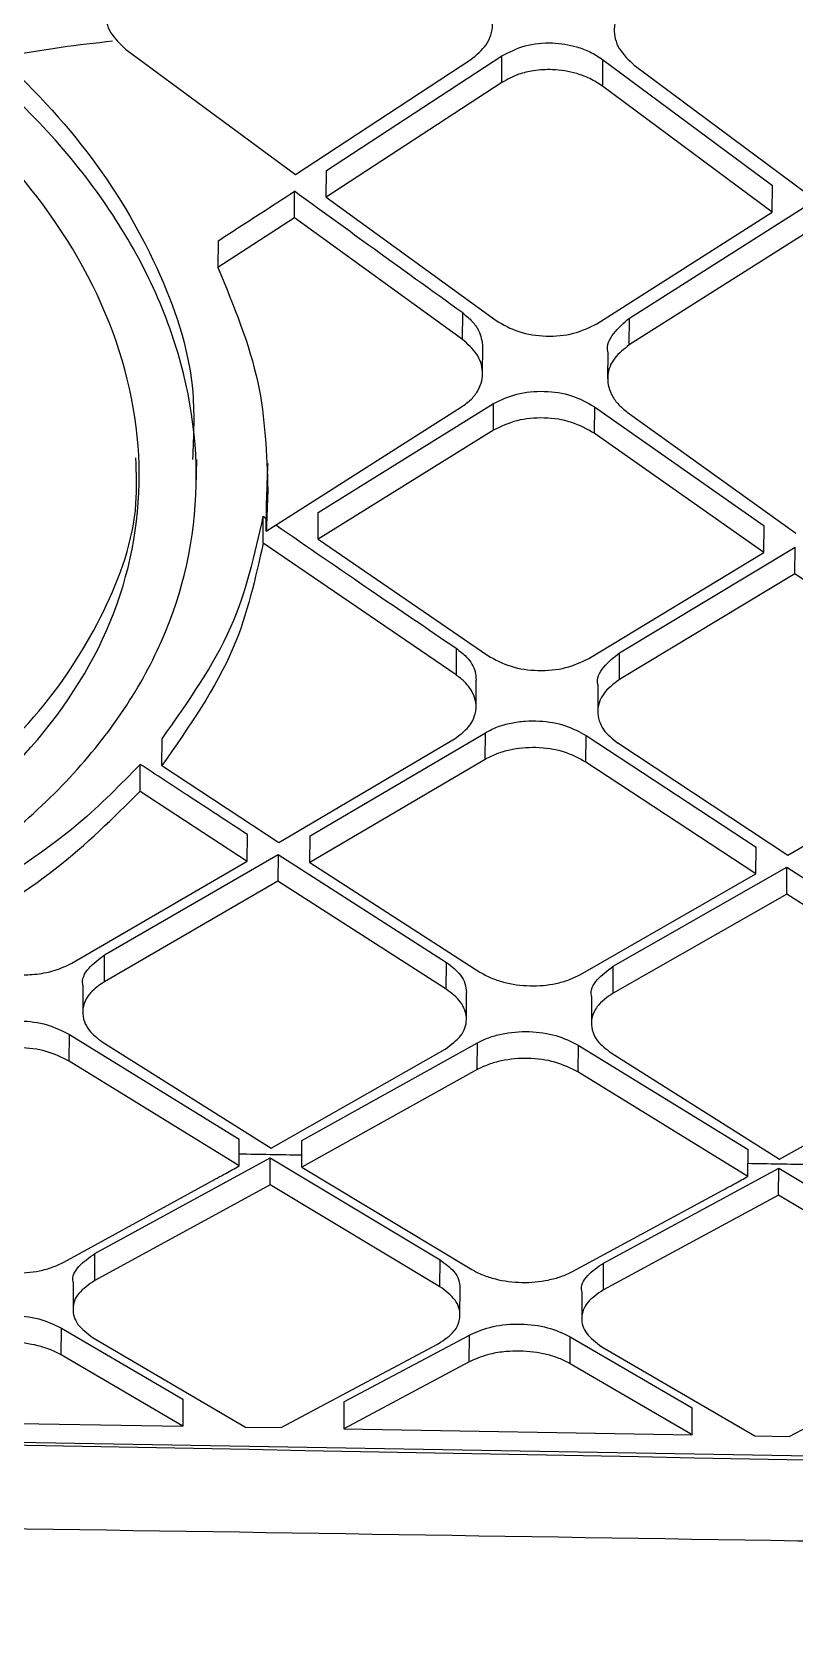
# Model space of a CAD drawing. Extents: x 943 to 1030, y 781 to 934.
# Drawn here: x 1009.88 to 1010.415, y 876.994 to 878.118 of the extents above; entities that cross this region are included whole.
import ezdxf

# ---------------------------------------------------------------- set-up
doc = ezdxf.new("R2010")
doc.units = 0
doc.header["$MEASUREMENT"] = 0
doc.layers.add('1', color=4, linetype='Continuous')

# ---------------------------------------------------------------- blocks, each defined once
blk = doc.blocks.new('AIRA')
at = {"layer": '1', "color": 3, "linetype": 'Continuous', "lineweight": 25}
for p, q in [((66.7679, 74.9398), (66.887, 74.8517)), ((66.887, 74.8517), (67.0101, 74.9324)), ((66.9088, 74.8545), (67.0318, 74.935)), ((67.0318, 74.9163), (67.0318, 74.935)), ((67.1025, 74.9326), (67.2217, 74.8442)), ((67.1025, 74.9326), (67.1025, 74.9138)), ((67.1248, 74.9285), (67.244, 74.8398)), ((67.0318, 74.9163), (66.9087, 74.8358)), ((67.2216, 74.8254), (67.1025, 74.9138)), ((66.9087, 74.8358), (66.9088, 74.8545)), ((66.8863, 74.8213), (66.8864, 74.84)), ((67.2216, 74.8254), (67.2217, 74.8442)), ((66.9087, 74.8358), (67.0278, 74.7493)), ((67.1214, 74.7509), (67.2433, 74.8283)), ((66.8863, 74.8213), (66.8327, 74.7866)), ((67.0043, 74.736), (66.8863, 74.8213)), ((67.0985, 74.7471), (67.2216, 74.8254)), ((66.8328, 74.8053), (66.8327, 74.7866)), ((67.2432, 74.8095), (67.1213, 74.7322)), ((67.0043, 74.736), (67.0044, 74.7547)), ((67.1213, 74.7322), (67.1214, 74.751)), ((67.0184, 74.7121), (67.0185, 74.7309)), ((67.1062, 74.727), (67.1061, 74.7085)), ((66.8666, 74.6015), (67.0035, 74.6887)), ((66.903, 74.6146), (67.0261, 74.6911)), ((67.026, 74.6723), (67.0261, 74.691)), ((67.0968, 74.6889), (67.0967, 74.6702)), ((67.0968, 74.6889), (67.2159, 74.6054)), ((67.1199, 74.6851), (67.2382, 74.6002)), ((67.026, 74.6723), (66.9029, 74.5959)), ((67.2158, 74.5866), (67.0967, 74.6702)), ((66.8174, 74.6328), (66.8179, 74.6519)), ((66.8666, 74.6015), (66.8667, 74.6203)), ((66.9029, 74.5959), (66.903, 74.6146)), ((66.8644, 74.5932), (66.8645, 74.612)), ((66.8645, 74.612), (66.8666, 74.6105)), ((67.2158, 74.5866), (67.2159, 74.6053)), ((66.9997, 74.5007), (66.8644, 74.5932)), ((66.9029, 74.5959), (67.0221, 74.5142)), ((67.1145, 74.5162), (67.2376, 74.5904)), ((67.2375, 74.5716), (67.2376, 74.5903)), ((67.0928, 74.5122), (67.2158, 74.5866)), ((67.2375, 74.5716), (67.1144, 74.4975)), ((67.3567, 74.49), (67.2375, 74.5716)), ((66.9998, 74.5194), (66.9997, 74.5007)), ((67.1144, 74.4975), (67.1145, 74.5162)), ((67.0138, 74.4783), (67.0139, 74.4971)), ((67.0993, 74.4936), (67.0992, 74.4751)), ((66.7934, 74.4372), (66.7935, 74.4559)), ((66.8755, 74.3831), (66.9986, 74.4558)), ((66.8973, 74.3877), (67.0203, 74.4601)), ((67.0202, 74.4414), (67.0203, 74.4601)), ((67.0909, 74.4395), (67.091, 74.4582)), ((67.091, 74.4582), (67.2102, 74.3797)), ((67.2325, 74.3739), (67.1133, 74.4527)), ((67.3555, 74.4455), (67.2325, 74.3739)), ((66.778, 74.4192), (66.7781, 74.4379)), ((66.7934, 74.4372), (66.8755, 74.3831)), ((67.0202, 74.4414), (66.8972, 74.369)), ((67.2101, 74.361), (67.0909, 74.4395)), ((66.778, 74.4192), (66.8532, 74.37)), ((66.8532, 74.37), (66.8533, 74.3887)), ((66.8972, 74.369), (66.8973, 74.3877)), ((67.2101, 74.361), (67.2102, 74.3797)), ((66.7302, 74.2985), (66.8532, 74.37)), ((66.7531, 74.3042), (66.8749, 74.3747)), ((66.8749, 74.3747), (66.8748, 74.3559)), ((66.8749, 74.3747), (66.993, 74.299)), ((66.8972, 74.369), (67.0164, 74.2922)), ((67.11, 74.2962), (67.2319, 74.3657)), ((67.2318, 74.3469), (67.2319, 74.3657)), ((67.2319, 74.3657), (67.3499, 74.29)), ((66.8748, 74.3559), (66.753, 74.2854)), ((66.9929, 74.2802), (66.8748, 74.3559)), ((67.0871, 74.2905), (67.2101, 74.361)), ((67.2318, 74.3469), (67.1099, 74.2774)), ((67.3498, 74.2712), (67.2318, 74.3469)), ((66.753, 74.2854), (66.7531, 74.3042)), ((66.9929, 74.2802), (66.993, 74.299)), ((67.1099, 74.2774), (67.11, 74.2962)), ((66.7379, 74.2828), (66.7378, 74.264)), ((67.007, 74.2591), (67.0071, 74.2778)), ((67.0948, 74.2749), (67.0947, 74.2562)), ((66.7283, 74.2297), (66.7284, 74.2484)), ((66.7284, 74.2484), (66.8476, 74.175)), ((66.7515, 74.2432), (66.8699, 74.1685)), ((66.8916, 74.1741), (67.0147, 74.2425)), ((67.0146, 74.2237), (67.0147, 74.2425)), ((66.8699, 74.1685), (66.9921, 74.2381)), ((67.0854, 74.2409), (67.0853, 74.2221)), ((67.0854, 74.2409), (67.2046, 74.1676)), ((67.1085, 74.2355), (67.2268, 74.1609)), ((66.8476, 74.1562), (66.7283, 74.2296)), ((67.0146, 74.2237), (66.8915, 74.1553)), ((67.2045, 74.1488), (67.0853, 74.2221)), ((67.2268, 74.1609), (67.3491, 74.2295)), ((66.8476, 74.1562), (66.8476, 74.175)), ((66.8915, 74.1553), (66.8916, 74.1741)), ((67.2045, 74.1488), (67.2046, 74.1676)), ((66.7463, 74.0946), (66.8693, 74.1618)), ((66.8692, 74.143), (66.8693, 74.1618)), ((66.8693, 74.1619), (66.9885, 74.0902)), ((66.8915, 74.1553), (66.9121, 74.1428)), ((67.1032, 74.088), (67.2262, 74.1545)), ((67.2261, 74.1356), (67.2262, 74.1545)), ((67.2262, 74.1545), (67.3455, 74.0832)), ((66.7245, 74.0887), (66.8261, 74.1443)), ((66.8692, 74.143), (66.7462, 74.0757)), ((66.9884, 74.0714), (66.8692, 74.143)), ((66.9121, 74.1428), (67.0108, 74.0834)), ((67.0815, 74.0821), (67.184, 74.1376)), ((67.2261, 74.1356), (67.1031, 74.0692)), ((67.3454, 74.0643), (67.2261, 74.1356)), ((66.7462, 74.0757), (66.7463, 74.0946)), ((66.9884, 74.0714), (66.9885, 74.0902)), ((67.1031, 74.0692), (67.1032, 74.088)), ((66.7311, 74.0743), (66.731, 74.0555)), ((67.0025, 74.0514), (67.0026, 74.0703)), ((67.088, 74.0679), (67.0879, 74.0491)), ((66.7227, 74.0235), (66.7228, 74.0424)), ((66.7228, 74.0424), (66.808, 73.9925)), ((66.7451, 74.0356), (66.852, 73.9729)), ((66.877, 73.9725), (66.9873, 74.0314)), ((66.921, 73.9906), (67.0091, 74.0375)), ((67.009, 74.0186), (67.0091, 74.0375)), ((67.0797, 74.0174), (67.0798, 74.0363)), ((67.0798, 74.0363), (67.1654, 73.9864)), ((67.102, 74.0293), (67.2094, 73.9667)), ((66.808, 73.9736), (66.7227, 74.0235)), ((67.009, 74.0186), (66.9209, 73.9717)), ((67.1654, 73.9675), (67.0797, 74.0174)), ((67.2334, 73.9662), (67.3443, 74.0247)), ((66.808, 73.9925), (66.808, 73.9736)), ((66.921, 73.9906), (66.9209, 73.9717)), ((67.1654, 73.9675), (67.1655, 73.9864)), ((66.5643, 73.9775), (66.808, 73.9736)), ((66.852, 73.9729), (66.877, 73.9725)), ((69.5833, 73.9126), (66.1508, 73.9714)), ((66.9209, 73.9717), (67.1654, 73.9675)), ((67.2094, 73.9667), (67.2334, 73.9662))]:
    blk.add_line(p, q, dxfattribs=at)
blk.add_arc((66.8462, 74.0675), 0.8821, 95.6908, 105.1331, dxfattribs=at)
for points, knots in [([(65.5213, 74.6608), (65.5206, 74.6752), (65.5185, 74.7177), (65.5422, 74.7891), (65.5899, 74.8706), (65.6611, 74.9455), (65.7518, 75.01), (65.8583, 75.0615), (65.9766, 75.0972), (66.1023, 75.1155), (66.2303, 75.1153), (66.3561, 75.0969), (66.4747, 75.061), (66.5815, 75.0092), (66.6725, 74.9442), (66.7444, 74.8691), (66.7929, 74.7871), (66.8176, 74.7133), (66.8156, 74.6685), (66.8148, 74.6518)], [0, 0, 0, 0, 0.032147, 0.094364, 0.156218, 0.218419, 0.280436, 0.342452, 0.40464, 0.466501, 0.528728, 0.590641, 0.652742, 0.714892, 0.776828, 0.839045, 0.900888, 0.963085, 1, 1, 1, 1]), ([(66.4758, 74.281), (66.4238, 74.2676), (66.3198, 74.2408), (66.1479, 74.2328), (65.9789, 74.249), (65.8222, 74.2913), (65.6893, 74.3573), (65.5892, 74.4436), (65.5286, 74.5455), (65.5112, 74.6568), (65.5385, 74.7707), (65.6088, 74.8792), (65.7174, 74.9737), (65.8567, 75.0461), (66.017, 75.0904), (66.1876, 75.1025), (66.3569, 75.0818), (66.5133, 75.0296), (66.6461, 74.9509), (66.7466, 74.8521), (66.8074, 74.7409), (66.8246, 74.6262), (66.7973, 74.5157), (66.7266, 74.4176), (66.6196, 74.3351), (66.5237, 74.299), (66.4758, 74.281)], [0, 0, 0, 0, 0.0416073, 0.0832415, 0.1248684, 0.1664634, 0.208051, 0.2497011, 0.2914263, 0.3332008, 0.3749698, 0.4167, 0.4583912, 0.5000236, 0.5416071, 0.5831929, 0.624799, 0.6664157, 0.7080563, 0.7497138, 0.7913821, 0.8331245, 0.8749395, 0.9167276, 0.958401, 1, 1, 1, 1]), ([(66.4569, 74.3025), (66.4081, 74.2898), (66.3105, 74.2645), (66.1491, 74.2568), (65.9904, 74.2721), (65.8434, 74.3121), (65.7187, 74.3744), (65.6248, 74.4558), (65.568, 74.5517), (65.5517, 74.6563), (65.5772, 74.7632), (65.6432, 74.8648), (65.7451, 74.9531), (65.8758, 75.0207), (66.0262, 75.062), (66.1864, 75.0732), (66.3453, 75.0539), (66.492, 75.0052), (66.6167, 74.9317), (66.711, 74.8393), (66.7681, 74.7353), (66.7841, 74.6276), (66.7585, 74.5238), (66.6922, 74.4313), (66.5918, 74.3536), (66.5019, 74.3195), (66.4569, 74.3025)], [0, 0, 0, 0, 0.04161, 0.083271, 0.124923, 0.166513, 0.208078, 0.24971, 0.291446, 0.33324, 0.375013, 0.41673, 0.458406, 0.500035, 0.541625, 0.583217, 0.624828, 0.666452, 0.708096, 0.749746, 0.791398, 0.83314, 0.874969, 0.916762, 0.958421, 1, 1, 1, 1]), ([(66.769, 74.9899), (66.7651, 74.9866), (66.759, 74.9815), (66.7548, 74.9727), (66.7531, 74.9632), (66.7559, 74.951), (66.7639, 74.9435), (66.7679, 74.9398)], [0, 0, 0, 0, 0.232534, 0.362291, 0.500718, 0.750171, 1, 1, 1, 1]), ([(67.0101, 74.9324), (67.0141, 74.9358), (67.0204, 74.9408), (67.0244, 74.9496), (67.0261, 74.959), (67.0232, 74.9704), (67.0162, 74.9786), (67.0118, 74.982), (67.0113, 74.9824)], [0, 0, 0, 0, 0.237843, 0.366163, 0.500412, 0.749745, 0.972374, 1, 1, 1, 1]), ([(67.126, 74.9784), (67.122, 74.9752), (67.1159, 74.9701), (67.1117, 74.9613), (67.11, 74.9519), (67.1128, 74.9398), (67.1208, 74.9323), (67.1248, 74.9285)], [0, 0, 0, 0, 0.232428, 0.3622, 0.500689, 0.750141, 1, 1, 1, 1]), ([(67.0318, 74.935), (67.037, 74.9377), (67.0475, 74.9431), (67.0668, 74.9449), (67.0825, 74.9424), (67.0943, 74.938), (67.0997, 74.9344), (67.1025, 74.9326)], [0, 0, 0, 0, 0.24868, 0.498756, 0.72183, 0.854133, 1, 1, 1, 1]), ([(67.1025, 74.9138), (67.0996, 74.9157), (67.0942, 74.9192), (67.0824, 74.9236), (67.0687, 74.9259), (67.0547, 74.925), (67.0423, 74.9222), (67.0356, 74.9184), (67.0318, 74.9163)], [0, 0, 0, 0, 0.145438, 0.277418, 0.500109, 0.671608, 0.812207, 1, 1, 1, 1]), ([(66.8328, 74.8053), (66.8428, 74.8118), (66.8607, 74.8233), (66.8785, 74.8349), (66.8864, 74.84)], [0, 0, 0, 0, 0.56, 1, 1, 1, 1]), ([(67.0044, 74.7547), (66.9824, 74.7705), (66.943, 74.7988), (66.9037, 74.8274), (66.8864, 74.84)], [0, 0, 0, 0, 0.56, 1, 1, 1, 1]), ([(66.8327, 74.7866), (66.8437, 74.7597), (66.8651, 74.7079), (66.8668, 74.6555), (66.8677, 74.6303)], [0, 0, 0, 0, 0.518726, 1, 1, 1, 1]), ([(67.0044, 74.7547), (67.0068, 74.7527), (67.0113, 74.749), (67.017, 74.741), (67.0179, 74.7348), (67.0184, 74.7308)], [0, 0, 0, 0, 0.285008, 0.548562, 1, 1, 1, 1]), ([(67.1064, 74.727), (67.1063, 74.7272), (67.1051, 74.7317), (67.1094, 74.7408), (67.1174, 74.7476), (67.1214, 74.751)], [0, 0, 0, 0, 0.022055, 0.511027, 1, 1, 1, 1]), ([(67.0035, 74.6887), (67.006, 74.6905), (67.0108, 74.694), (67.0155, 74.7003), (67.0181, 74.707), (67.0188, 74.7156), (67.0154, 74.7261), (67.0079, 74.7328), (67.0043, 74.736)], [0, 0, 0, 0, 0.140932, 0.277376, 0.409332, 0.536804, 0.777239, 1, 1, 1, 1]), ([(67.1213, 74.7322), (67.1176, 74.7293), (67.1097, 74.7232), (67.1059, 74.7129), (67.1062, 74.7042), (67.1085, 74.6974), (67.1129, 74.6908), (67.1175, 74.687), (67.1199, 74.6851)], [0, 0, 0, 0, 0.22373, 0.464508, 0.591907, 0.723622, 0.859653, 1, 1, 1, 1]), ([(66.4572, 74.3222), (66.4914, 74.3346), (66.5598, 74.3594), (66.644, 74.412), (66.7107, 74.4739), (66.7552, 74.5443), (66.7769, 74.6051), (66.7755, 74.6422), (66.775, 74.6529)], [0, 0, 0, 0, 0.18549, 0.371005, 0.555879, 0.740698, 0.925456, 1, 1, 1, 1]), ([(66.8667, 74.6203), (66.8669, 74.6257), (66.8673, 74.6352), (66.8676, 74.6448), (66.8678, 74.649)], [0, 0, 0, 0, 0.56, 1, 1, 1, 1]), ([(66.8677, 74.6303), (66.8675, 74.6249), (66.8671, 74.6153), (66.8667, 74.6058), (66.8666, 74.6015)], [0, 0, 0, 0, 0.56, 1, 1, 1, 1]), ([(66.7935, 74.4559), (66.8116, 74.4815), (66.8464, 74.5306), (66.8586, 74.5857), (66.8645, 74.6119)], [0, 0, 0, 0, 0.5226847, 1, 1, 1, 1]), ([(66.8733, 74.6059), (66.8956, 74.5905), (66.9378, 74.5615), (66.98, 74.5329), (66.9998, 74.5194)], [0, 0, 0, 0, 0.529165, 1, 1, 1, 1]), ([(66.8644, 74.5932), (66.8589, 74.5684), (66.8469, 74.5135), (66.8123, 74.4642), (66.7934, 74.4372)], [0, 0, 0, 0, 0.452196, 1, 1, 1, 1]), ([(66.9998, 74.5194), (67.0024, 74.5174), (67.0086, 74.5126), (67.0133, 74.5047), (67.0137, 74.499), (67.0138, 74.4971)], [0, 0, 0, 0, 0.313134, 0.755752, 1, 1, 1, 1]), ([(67.0221, 74.5142), (67.0272, 74.5114), (67.0375, 74.5058), (67.0573, 74.5031), (67.0772, 74.5048), (67.0876, 74.5097), (67.0928, 74.5122)], [0, 0, 0, 0, 0.252896, 0.500175, 0.752593, 1, 1, 1, 1]), ([(67.0994, 74.4936), (67.0994, 74.4938), (67.0981, 74.498), (67.1025, 74.5067), (67.1105, 74.5131), (67.1145, 74.5162)], [0, 0, 0, 0, 0.016212, 0.508106, 1, 1, 1, 1]), ([(66.9986, 74.4558), (67.0023, 74.4585), (67.0092, 74.4636), (67.0136, 74.4728), (67.0141, 74.481), (67.0114, 74.4892), (67.0067, 74.4952), (67.002, 74.499), (67.0003, 74.5003), (66.9997, 74.5007)], [0, 0, 0, 0, 0.216281, 0.406631, 0.570972, 0.709235, 0.906727, 0.966469, 1, 1, 1, 1]), ([(67.1144, 74.4975), (67.1102, 74.4943), (67.1019, 74.488), (67.0986, 74.4773), (67.0998, 74.4687), (67.1036, 74.4606), (67.1095, 74.4558), (67.1133, 74.4527)], [0, 0, 0, 0, 0.249621, 0.499002, 0.639247, 0.769655, 1, 1, 1, 1]), ([(67.0203, 74.4601), (67.0231, 74.4616), (67.0285, 74.4644), (67.0381, 74.4671), (67.0481, 74.4685), (67.0612, 74.4685), (67.0769, 74.4659), (67.0864, 74.4607), (67.091, 74.4582)], [0, 0, 0, 0, 0.138202, 0.27269, 0.403472, 0.530553, 0.772538, 1, 1, 1, 1]), ([(67.0909, 74.4395), (67.0859, 74.4422), (67.0758, 74.4476), (67.0561, 74.4504), (67.0399, 74.4489), (67.0281, 74.4455), (67.0229, 74.4428), (67.0202, 74.4414)], [0, 0, 0, 0, 0.246097, 0.49954, 0.737969, 0.866164, 1, 1, 1, 1]), ([(66.7781, 74.4379), (66.7643, 74.4238), (66.7274, 74.3859), (66.6773, 74.3548), (66.646, 74.3354)], [0, 0, 0, 0, 0.3742221, 1, 1, 1, 1]), ([(66.8533, 74.3887), (66.8393, 74.3979), (66.8142, 74.4142), (66.7892, 74.4307), (66.7781, 74.4379)], [0, 0, 0, 0, 0.56, 1, 1, 1, 1]), ([(66.6459, 74.3167), (66.6471, 74.3136), (66.6494, 74.3079), (66.6574, 74.3008), (66.6673, 74.2954), (66.6793, 74.2917), (66.6926, 74.29), (66.7059, 74.2905), (66.7191, 74.2931), (66.7264, 74.2966), (66.7302, 74.2985)], [0, 0, 0, 0, 0.141437, 0.261739, 0.376845, 0.503484, 0.625326, 0.742684, 0.867288, 1, 1, 1, 1]), ([(66.738, 74.2828), (66.738, 74.283), (66.7368, 74.287), (66.7411, 74.2953), (66.7491, 74.3012), (66.7531, 74.3042)], [0, 0, 0, 0, 0.022054, 0.511027, 1, 1, 1, 1]), ([(66.993, 74.299), (66.9967, 74.2961), (67.0025, 74.2916), (67.0064, 74.2841), (67.0068, 74.28), (67.007, 74.2778)], [0, 0, 0, 0, 0.459094, 0.722877, 1, 1, 1, 1]), ([(67.0164, 74.2922), (67.0189, 74.2908), (67.0239, 74.288), (67.0355, 74.2841), (67.0514, 74.2818), (67.0673, 74.2833), (67.0792, 74.2865), (67.0844, 74.2892), (67.0871, 74.2905)], [0, 0, 0, 0, 0.13016, 0.257087, 0.500234, 0.736703, 0.865118, 1, 1, 1, 1]), ([(67.095, 74.2749), (67.0949, 74.2751), (67.0937, 74.2791), (67.098, 74.2874), (67.106, 74.2933), (67.11, 74.2962)], [0, 0, 0, 0, 0.022102, 0.511051, 1, 1, 1, 1]), ([(66.753, 74.2854), (66.7495, 74.283), (66.7436, 74.2789), (66.739, 74.2716), (66.7373, 74.2646), (66.7385, 74.2577), (66.7425, 74.2501), (66.7481, 74.2458), (66.7515, 74.2432)], [0, 0, 0, 0, 0.206496, 0.342393, 0.49979, 0.653162, 0.787791, 1, 1, 1, 1]), ([(66.9921, 74.2381), (66.9962, 74.2411), (67.0044, 74.2471), (67.0077, 74.2572), (67.0063, 74.2653), (67.0024, 74.2729), (66.9966, 74.2773), (66.9929, 74.2802)], [0, 0, 0, 0, 0.249571, 0.499029, 0.642126, 0.773468, 1, 1, 1, 1]), ([(67.1099, 74.2774), (67.1057, 74.2745), (67.1, 74.2704), (67.0958, 74.2631), (67.0942, 74.257), (67.0954, 74.2501), (67.0993, 74.2425), (67.105, 74.2382), (67.1085, 74.2355)], [0, 0, 0, 0, 0.249179, 0.338382, 0.499401, 0.649363, 0.782923, 1, 1, 1, 1]), ([(66.6577, 74.2498), (66.6603, 74.2511), (66.6653, 74.2536), (66.6773, 74.257), (66.6937, 74.2586), (66.7134, 74.256), (66.7235, 74.2509), (66.7284, 74.2484)], [0, 0, 0, 0, 0.128522, 0.2561, 0.507315, 0.755191, 1, 1, 1, 1]), ([(67.0147, 74.2425), (67.0172, 74.2438), (67.0224, 74.2463), (67.0344, 74.2497), (67.0509, 74.2511), (67.0705, 74.2484), (67.0804, 74.2434), (67.0854, 74.2409)], [0, 0, 0, 0, 0.130104, 0.258805, 0.510885, 0.757849, 1, 1, 1, 1]), ([(66.7283, 74.2297), (66.7232, 74.2322), (66.713, 74.2373), (66.6932, 74.2398), (66.6771, 74.2382), (66.6653, 74.2348), (66.6602, 74.2323), (66.6576, 74.231)], [0, 0, 0, 0, 0.252758, 0.499551, 0.742689, 0.869699, 1, 1, 1, 1]), ([(67.0853, 74.2221), (67.0801, 74.2247), (67.0699, 74.2297), (67.0502, 74.2323), (67.0341, 74.2308), (67.0223, 74.2275), (67.0172, 74.225), (67.0146, 74.2237)], [0, 0, 0, 0, 0.252083, 0.499664, 0.741628, 0.868885, 1, 1, 1, 1]), ([(66.8916, 74.1637), (66.8841, 74.1638), (66.8695, 74.164), (66.8548, 74.1643), (66.8476, 74.1644)], [0, 0, 0, 0, 0.507694, 1, 1, 1, 1]), ([(66.8261, 74.1443), (66.8301, 74.1465), (66.8372, 74.1505), (66.8444, 74.1544), (66.8476, 74.1562)], [0, 0, 0, 0, 0.56, 1, 1, 1, 1]), ([(67.2485, 74.1569), (67.2411, 74.1571), (67.2264, 74.1574), (67.2118, 74.1576), (67.2045, 74.1578)], [0, 0, 0, 0, 0.507849, 1, 1, 1, 1]), ([(67.184, 74.1376), (67.1879, 74.1397), (67.1947, 74.1434), (67.2015, 74.1471), (67.2045, 74.1488)], [0, 0, 0, 0, 0.56, 1, 1, 1, 1]), ([(66.6538, 74.0899), (66.6564, 74.0885), (66.6613, 74.0859), (66.673, 74.0823), (66.6889, 74.0802), (66.705, 74.0817), (66.7168, 74.0849), (66.7219, 74.0874), (66.7245, 74.0887)], [0, 0, 0, 0, 0.130991, 0.258171, 0.500206, 0.740626, 0.868055, 1, 1, 1, 1]), ([(66.7312, 74.0743), (66.7312, 74.0745), (66.7299, 74.0783), (66.7342, 74.0862), (66.7423, 74.0918), (66.7463, 74.0946)], [0, 0, 0, 0, 0.016162, 0.508081, 1, 1, 1, 1]), ([(66.9885, 74.0902), (66.9921, 74.0876), (66.9979, 74.0834), (67.002, 74.0764), (67.0023, 74.0724), (67.0025, 74.0703)], [0, 0, 0, 0, 0.445556, 0.718296, 1, 1, 1, 1]), ([(67.0881, 74.068), (67.0881, 74.0681), (67.0869, 74.0719), (67.0912, 74.0797), (67.0992, 74.0853), (67.1032, 74.088)], [0, 0, 0, 0, 0.016161, 0.508081, 1, 1, 1, 1]), ([(66.7462, 74.0757), (66.742, 74.0729), (66.7336, 74.0671), (66.7298, 74.0559), (66.733, 74.0446), (66.741, 74.0386), (66.7451, 74.0356)], [0, 0, 0, 0, 0.249786, 0.499751, 0.749909, 1, 1, 1, 1]), ([(67.0108, 74.0834), (67.0133, 74.0821), (67.0183, 74.0795), (67.0299, 74.0758), (67.0458, 74.0737), (67.0619, 74.0752), (67.0737, 74.0784), (67.0789, 74.0808), (67.0815, 74.0821)], [0, 0, 0, 0, 0.130735, 0.257819, 0.500174, 0.740289, 0.867803, 1, 1, 1, 1]), ([(66.9873, 74.0314), (66.9915, 74.0342), (66.9973, 74.0381), (67.0015, 74.045), (67.0033, 74.0523), (67.0005, 74.0623), (66.9925, 74.0684), (66.9884, 74.0714)], [0, 0, 0, 0, 0.249565, 0.339844, 0.500377, 0.750258, 1, 1, 1, 1]), ([(67.1031, 74.0692), (67.0989, 74.0663), (67.0906, 74.0606), (67.0868, 74.0495), (67.0899, 74.0383), (67.098, 74.0323), (67.102, 74.0293)], [0, 0, 0, 0, 0.249779, 0.499757, 0.749934, 1, 1, 1, 1]), ([(66.6521, 74.0436), (66.6574, 74.0458), (66.6679, 74.0503), (66.6879, 74.052), (66.7076, 74.0496), (66.7178, 74.0448), (66.7228, 74.0424)], [0, 0, 0, 0, 0.252367, 0.502787, 0.751811, 1, 1, 1, 1]), ([(67.0091, 74.0375), (67.0144, 74.0398), (67.0249, 74.0442), (67.0449, 74.0459), (67.0647, 74.0434), (67.0747, 74.0387), (67.0798, 74.0363)], [0, 0, 0, 0, 0.253444, 0.504195, 0.752845, 1, 1, 1, 1]), ([(66.7227, 74.0235), (66.7202, 74.0248), (66.7153, 74.0274), (66.7037, 74.031), (66.6876, 74.0331), (66.6715, 74.0315), (66.6597, 74.0283), (66.6546, 74.0259), (66.652, 74.0247)], [0, 0, 0, 0, 0.129815, 0.256598, 0.50021, 0.742273, 0.869286, 1, 1, 1, 1]), ([(67.0797, 74.0174), (67.0772, 74.0187), (67.0722, 74.0213), (67.0606, 74.0249), (67.0476, 74.0265), (67.0341, 74.026), (67.0222, 74.0242), (67.0137, 74.0208), (67.0095, 74.0189), (67.009, 74.0187)], [0, 0, 0, 0, 0.129507, 0.256126, 0.499854, 0.624501, 0.773195, 0.973727, 1, 1, 1, 1]), ([(61.1498, 73.9704), (61.9067, 73.9616), (63.5384, 73.9426), (65.5684, 73.9186), (67.0751, 73.896), (67.801, 73.8841), (68.3401, 73.8751), (69.4094, 73.8567), (70.3845, 73.8405), (71.1483, 73.8278)], [0, 0, 0, 0, 0.227111, 0.489631, 0.609075, 0.679169, 0.707418, 0.770829, 1, 1, 1, 1]), ([(71.1286, 73.8473), (71.128, 73.8473), (71.1233, 73.8474), (71.1077, 73.8478), (71.0519, 73.8494), (70.8437, 73.8551), (70.0335, 73.8787), (68.4312, 73.929), (66.9847, 73.9549), (66.1516, 73.9698)], [0, 0, 0, 0, 0.000353, 0.002828, 0.009436, 0.033986, 0.128384, 0.498019, 1, 1, 1, 1])]:
    blk.add_open_spline(points, degree=3, knots=knots, dxfattribs=at)
for points in [[(67.0278, 74.7493), (67.0329, 74.7464), (67.0431, 74.7406), (67.0629, 74.7377), (67.0828, 74.7394), (67.0933, 74.7445), (67.0985, 74.7471)], [(67.0261, 74.6911), (67.0313, 74.6936), (67.0417, 74.6987), (67.0617, 74.7004), (67.0815, 74.6975), (67.0917, 74.6918), (67.0968, 74.6889)], [(67.0967, 74.6702), (67.0916, 74.6731), (67.0814, 74.6788), (67.0616, 74.6817), (67.0417, 74.68), (67.0312, 74.6749), (67.026, 74.6723)], [(66.6459, 74.3167), (66.6712, 74.3321), (66.7217, 74.3629), (66.7593, 74.4004), (66.778, 74.4192)]]:
    blk.add_open_spline(points, degree=3, dxfattribs=at)

msp = doc.modelspace()

# ---------------------------------------------------------------- block references
at = {"layer": '1'}
msp.add_blockref('AIRA', (943.1775, 803.1658), dxfattribs=at)

doc.saveas('drawing.dxf')
